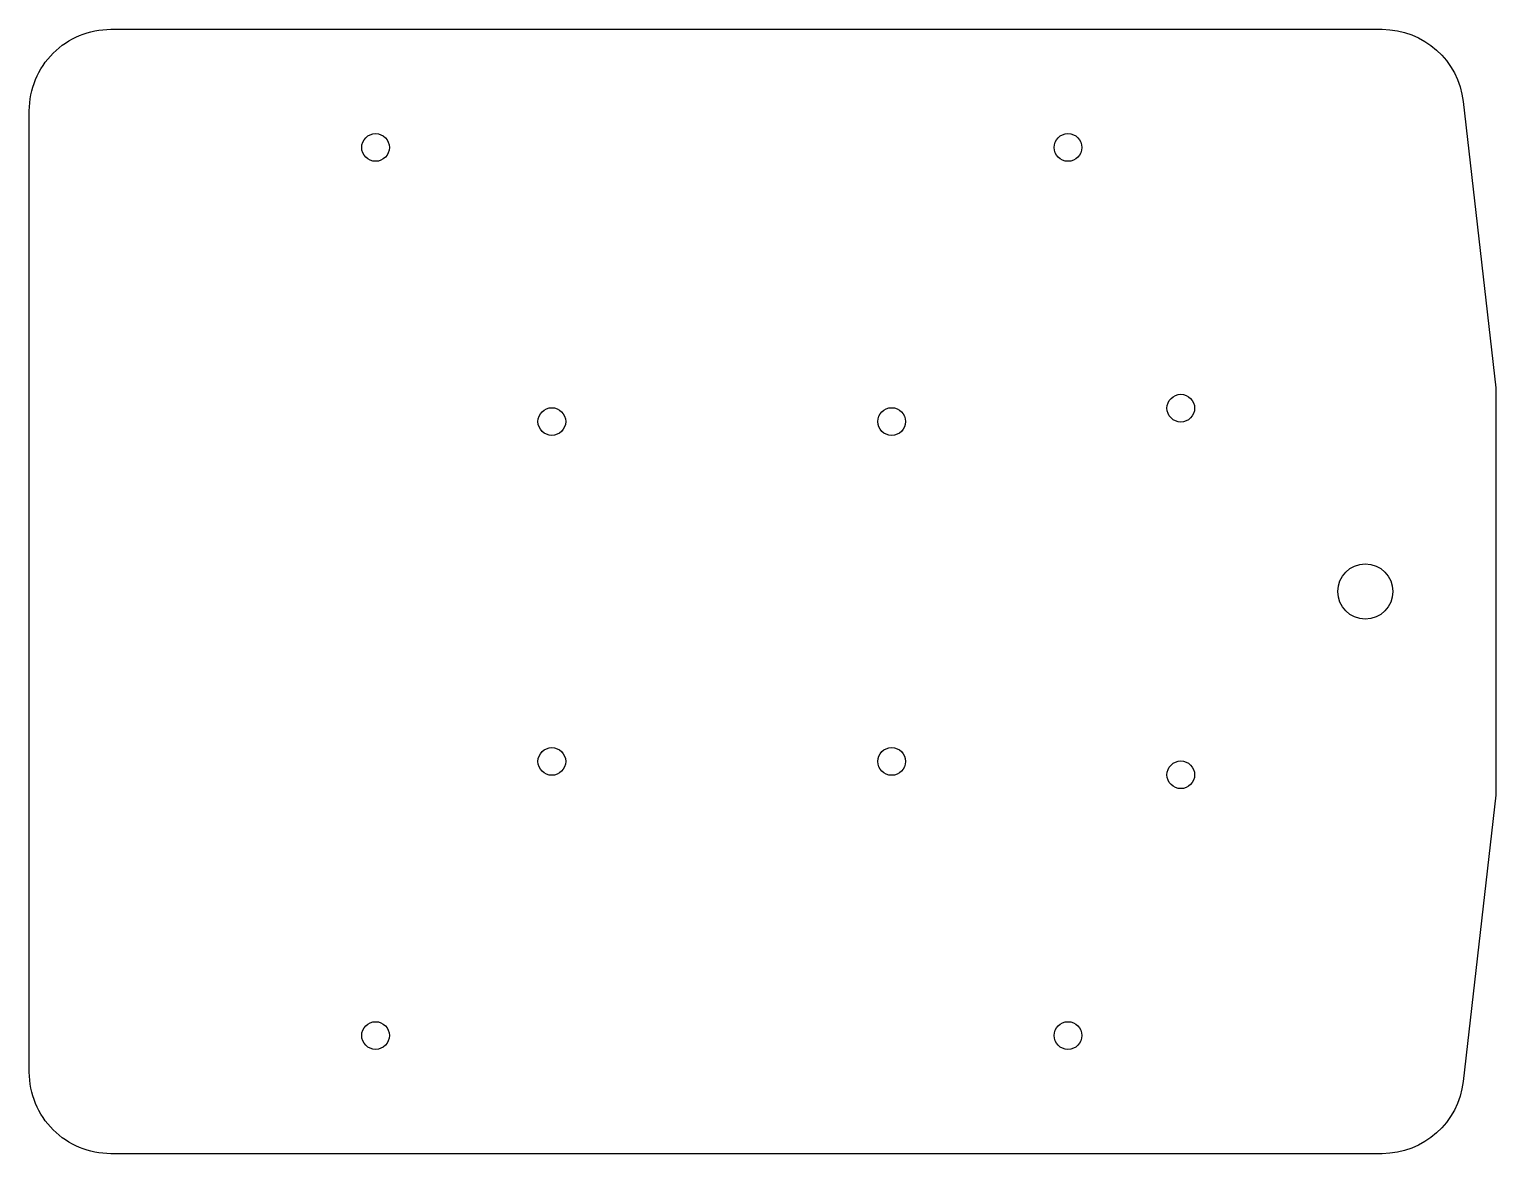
# Model space of a CAD drawing. Header units: millimetres. Extents: x 0 to 180, y 0 to 138.
import ezdxf

# ---------------------------------------------------------------- set-up
doc = ezdxf.new("R2010")
doc.units = ezdxf.units.MM
doc.layers.get('0').update_dxf_attribs({"linetype": 'CONTINUOUS'})

msp = doc.modelspace()

# ---------------------------------------------------------------- linework, layer by layer
msp.add_lwpolyline([(0, 128, -0.414214), (10, 138), (166.07, 138, -0.381448), (176.01, 129.13), (180, 94), (180, 44), (176.01, 8.87, -0.381448), (166.07, 0), (10, 0, -0.414214), (0, 10)], format="xyb", close=True)
for centre, radius in [((42.5, 123.5), 1.7), ((127.5, 123.5), 1.7), ((141.35, 91.5), 1.7), ((64.14, 89.86), 1.7), ((105.86, 89.86), 1.7), ((164, 69), 3.38), ((64.14, 48.14), 1.7), ((105.86, 48.14), 1.7), ((141.35, 46.5), 1.7), ((42.5, 14.5), 1.7), ((127.5, 14.5), 1.7)]:
    msp.add_circle(centre, radius)

doc.saveas('drawing.dxf')
